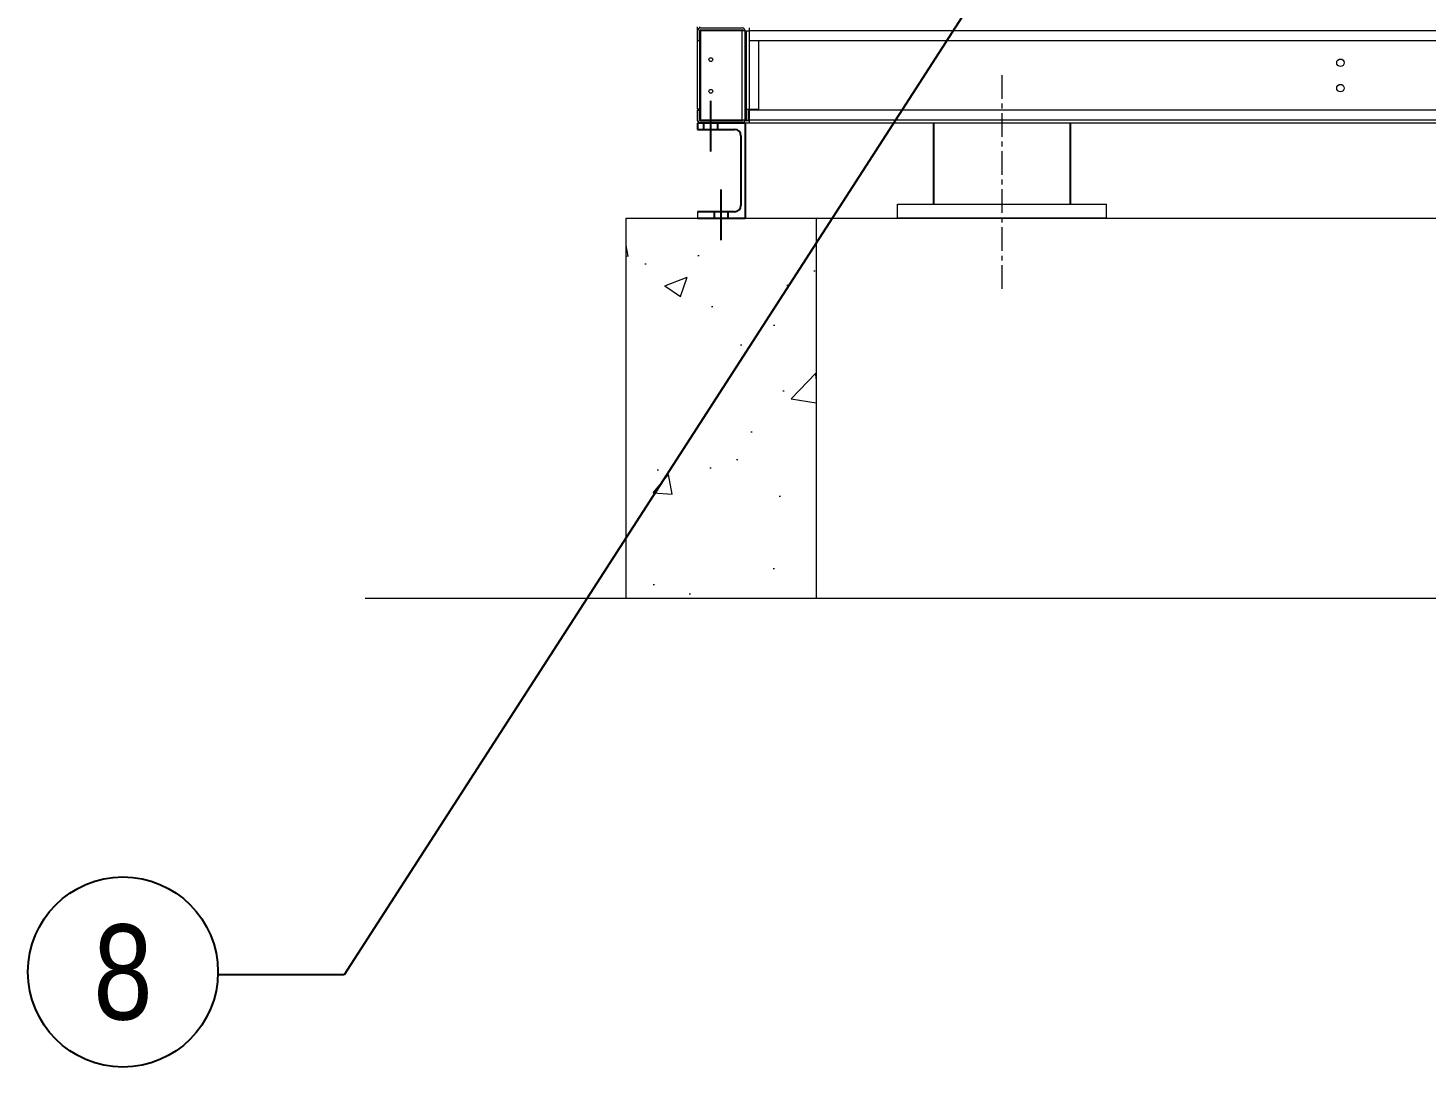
# Model space of a CAD drawing. Header units: millimetres. Extents: x -17070 to 45695, y -291348 to 34705.
# Drawn here: x 33840 to 36047, y 20002 to 21642 of the extents above; entities that cross this region are included whole.
import ezdxf
from ezdxf import colors
from ezdxf.entities.mleader import LeaderData, LeaderLine
from ezdxf.enums import TextEntityAlignment as Align
from ezdxf.math import Vec2, Vec3

# ---------------------------------------------------------------- set-up
doc = ezdxf.new("R2010")
doc.units = ezdxf.units.MM
doc.linetypes.add('CENTER', pattern=[2, 1.25, -0.25, 0.25, -0.25])
doc.linetypes.add('CENTERX2', pattern=[4, 2.5, -0.5, 0.5, -0.5])
for name, color, linetype in [('center', 1, 'CENTER'), ('냉각탑_dim', 1, 'Continuous'), ('냉각탑_text', 3, 'Continuous'), ('냉각탑_기초', 23, 'Continuous')]:
    doc.layers.add(name, color=color, linetype=linetype)
doc.styles.get("Standard").update_dxf_attribs({"font": 'arial.ttf'})

# ---------------------------------------------------------------- blocks, each defined once
blk = doc.blocks.new('2')
at = {"color": 7, "lineweight": 20, "ltscale": 0.003688}
blk.add_line((34897.3, 21637.5), (34897.3, 21644.2), dxfattribs=at)
at = {"color": 7, "lineweight": 20, "ltscale": 0.0085}
for p, q in [((34897.3, 21622.2), (34897.3, 21637.5)), ((34900.5, 21622.2), (34900.5, 21637.5)), ((34979, 21637.5), (34979, 21622.2)), ((34897.3, 21496.9), (34897.3, 21512.2)), ((34900.5, 21496.9), (34900.5, 21512.2)), ((34979, 21514.2), (34994.3, 21514.2)), ((34979, 21512.2), (34979, 21496.9))]:
    blk.add_line(p, q, dxfattribs=at)
at = {"color": 7, "lineweight": 20, "ltscale": 0.001198}
blk.add_line((34900.8, 21642), (34900.8, 21644.2), dxfattribs=at)
at = {"color": 7, "lineweight": 20, "ltscale": 0.069}
blk.add_line((34900.8, 21514.2), (34900.8, 21638.4), dxfattribs=at)
at = {"color": 7, "lineweight": 20, "ltscale": 0.036444}
for p, q in [((34902, 21642.2), (34967.6, 21642.2)), ((34902, 21639), (34967.6, 21639)), ((34967.6, 21637.5), (34902, 21637.5)), ((34967.6, 21496.9), (34902, 21496.9)), ((34902, 21496.9), (34967.6, 21496.9)), ((34902, 21495.4), (34967.6, 21495.4)), ((34902, 21492.2), (34967.6, 21492.2))]:
    blk.add_line(p, q, dxfattribs=at)
at = {"color": 7, "lineweight": 20, "ltscale": 0.078111}
for p, q in [((34902, 21637.5), (34902, 21496.9)), ((34967.6, 21496.9), (34967.6, 21637.5)), ((34972.3, 21496.9), (34972.3, 21637.5))]:
    blk.add_line(p, q, dxfattribs=at)
at = {"color": 7, "lineweight": 20, "ltscale": 0.000834306}
blk.add_line((34935.8, 21639), (34935.8, 21637.5), dxfattribs=at)
at = {"color": 7, "lineweight": 20, "ltscale": 0.000833331}
for p, q in [((34939.3, 21639), (34939.3, 21637.5)), ((34941.3, 21639), (34941.3, 21637.5)), ((34944.8, 21639), (34944.8, 21637.5)), ((34961.3, 21637.5), (34961.3, 21639))]:
    blk.add_line(p, q, dxfattribs=at)
at = {"color": 7, "lineweight": 20, "ltscale": 0.002611}
for p, q in [((34972.3, 21637.5), (34967.6, 21637.5)), ((34974.3, 21637.5), (34979, 21637.5)), ((34979, 21642.2), (34979, 21637.5)), ((34974.3, 21514.2), (34979, 21514.2)), ((34972.3, 21496.9), (34967.6, 21496.9)), ((34979, 21496.9), (34979, 21492.2))]:
    blk.add_line(p, q, dxfattribs=at)
at = {"color": 7, "lineweight": 20, "ltscale": 0.0685}
blk.add_line((34974.3, 21637.5), (34974.3, 21514.2), dxfattribs=at)
at = {"color": 7, "lineweight": 20}
for p, q in [((37815.6, 21637.5), (34979, 21637.5)), ((34979, 21622.2), (37815.6, 21622.2)), ((37815.6, 21512.2), (34979, 21512.2)), ((37815.6, 21496.9), (34979, 21496.9)), ((37815.6, 21492.2), (34979, 21492.2))]:
    blk.add_line(p, q, dxfattribs=at)
at = {"color": 7, "lineweight": 20, "ltscale": 0.001778}
for p, q in [((34897.3, 21622.2), (34900.5, 21622.2)), ((34897.3, 21512.2), (34900.5, 21512.2)), ((34974.3, 21496.9), (34977.5, 21496.9))]:
    blk.add_line(p, q, dxfattribs=at)
at = {"color": 7, "lineweight": 20, "ltscale": 0.06}
for p, q in [((34897.3, 21514.2), (34897.3, 21622.2)), ((34979, 21622.2), (34979, 21514.2)), ((34994.3, 21514.2), (34994.3, 21622.2))]:
    blk.add_line(p, q, dxfattribs=at)
at = {"color": 1, "linetype": 'CENTERX2', "ltscale": 50}
for p, q in [((34918.3, 21447.2), (34918.3, 21527.2)), ((34934.8, 21307.2), (34934.8, 21387.2))]:
    blk.add_line(p, q, dxfattribs=at)
at = {"color": 7, "lineweight": 20, "ltscale": 0.001944}
for p, q in [((34900.8, 21514.2), (34897.3, 21514.2)), ((34935.8, 21495.7), (34939.3, 21495.7))]:
    blk.add_line(p, q, dxfattribs=at)
at = {"color": 7, "lineweight": 20, "ltscale": 0.001111}
for p, q in [((34897.3, 21514.2), (34899.3, 21514.2)), ((34974.3, 21512.2), (34972.3, 21512.2)), ((34979, 21514.2), (34979, 21512.2)), ((34941.3, 21495.7), (34943.3, 21495.7))]:
    blk.add_line(p, q, dxfattribs=at)
at = {"color": 7, "lineweight": 20, "ltscale": 0.000833333}
for p, q in [((34899.3, 21514.2), (34900.8, 21514.2)), ((34937.3, 21495.7), (34935.8, 21495.7)), ((34944.8, 21495.7), (34943.3, 21495.7)), ((34967.6, 21496.9), (34969.1, 21496.9)), ((34979, 21496.9), (34977.5, 21496.9))]:
    blk.add_line(p, q, dxfattribs=at)
at = {"color": 7, "lineweight": 20, "ltscale": 0.010111}
blk.add_line((34900.8, 21496), (34900.8, 21514.2), dxfattribs=at)
at = {"color": 7, "lineweight": 20, "ltscale": 0.009611}
for p, q in [((34974.3, 21514.2), (34974.3, 21496.9)), ((34977.5, 21496.9), (34977.5, 21514.2))]:
    blk.add_line(p, q, dxfattribs=at)
at = {"color": 7, "lineweight": 20, "ltscale": 0.0006325}
blk.add_line((34897.3, 21495.7), (34897.3, 21496.8), dxfattribs=at)
at = {"color": 7, "lineweight": 25, "ltscale": 0.008333}
blk.add_line((34897.3, 21492.2), (34897.3, 21482.2), dxfattribs=at)
at = {"color": 7, "lineweight": 25, "ltscale": 0.125}
for p, q in [((34972.3, 21492.2), (34897.3, 21492.2)), ((34897.3, 21342.2), (34972.3, 21342.2))]:
    blk.add_line(p, q, dxfattribs=at)
at = {"color": 7, "lineweight": 25, "ltscale": 0.05125}
for p, q in [((34897.3, 21482.2), (34955.8, 21482.2)), ((34955.8, 21352.2), (34897.3, 21352.2))]:
    blk.add_line(p, q, dxfattribs=at)
at = {"color": 7, "lineweight": 20, "ltscale": 0.00066576}
blk.add_line((34900.8, 21492.2), (34902, 21492.2), dxfattribs=at)
at = {"color": 7, "lineweight": 20, "ltscale": 0.019278}
for p, q in [((34901.1, 21495.7), (34935.8, 21495.7)), ((34935.8, 21495.7), (34901.1, 21495.7))]:
    blk.add_line(p, q, dxfattribs=at)
for p, q in [((34907.3, 21482.2), (34907.3, 21492.2)), ((34929.3, 21482.2), (34929.3, 21492.2)), ((34923.8, 21342.2), (34923.8, 21352.2)), ((34945.8, 21342.2), (34945.8, 21352.2))]:
    blk.add_line(p, q)
at = {"color": 7, "lineweight": 20, "ltscale": 0.000666669}
for p, q in [((34935.8, 21496.9), (34935.8, 21495.7)), ((34944.8, 21496.9), (34944.8, 21495.7))]:
    blk.add_line(p, q, dxfattribs=at)
at = {"color": 7, "lineweight": 20, "ltscale": 0.000667645}
for p, q in [((34939.3, 21496.9), (34939.3, 21495.7)), ((34943.3, 21495.7), (34943.3, 21496.9))]:
    blk.add_line(p, q, dxfattribs=at)
at = {"color": 7, "lineweight": 20, "ltscale": 0.00066667}
blk.add_line((34941.3, 21496.9), (34941.3, 21495.7), dxfattribs=at)
at = {"color": 7, "lineweight": 20, "ltscale": 0.013167}
blk.add_line((34968.5, 21495.7), (34944.8, 21495.7), dxfattribs=at)
at = {"color": 7, "lineweight": 20, "ltscale": 0.000166667}
blk.add_line((34944.8, 21495.7), (34944.8, 21495.4), dxfattribs=at)
at = {"color": 7, "lineweight": 20, "ltscale": 0.006332}
blk.add_line((34979, 21492.2), (34967.6, 21492.2), dxfattribs=at)
at = {"color": 7, "lineweight": 20, "ltscale": 0.003809}
blk.add_line((34979, 21495.7), (34972.1, 21495.7), dxfattribs=at)
at = {"ltscale": 25}
blk.add_line((34972.3, 21492.2), (34972.3, 21342.2), dxfattribs=at)
at = {"color": 0, "ltscale": 30}
for p, q in [((35269.6, 21492.2), (35269.6, 21364.3)), ((35485.6, 21492.2), (35485.6, 21364.3))]:
    blk.add_line(p, q, dxfattribs=at)
at = {"color": 7, "lineweight": 25, "ltscale": 0.091667}
blk.add_line((34965.8, 21472.2), (34965.8, 21362.2), dxfattribs=at)
at = {"color": 7, "lineweight": 15, "ltscale": 0.0625}
blk.add_line((34897.3, 21352.2), (34897.3, 21342.2), dxfattribs=at)
at = {"color": 7, "lineweight": 15}
for p, q in [((35213.1, 21364.3), (35543.1, 21364.3)), ((35213.1, 21342.3), (35213.1, 21364.3)), ((35543.1, 21342.3), (35543.1, 21364.3)), ((35213.1, 21342.3), (35543.1, 21342.3))]:
    blk.add_line(p, q, dxfattribs=at)
at = {"lineweight": 5}
blk.add_line((34972.3, 21342.2), (37822.3, 21342.2), dxfattribs=at)
at = {"color": 7, "lineweight": 20}
for centre, radius in [((34918.3, 21592.2), 3), ((35912.3, 21587.2), 6), ((34918.3, 21542.2), 3), ((35912.3, 21547.2), 6)]:
    blk.add_circle(centre, radius, dxfattribs=at)
for centre, radius, start, end in [((34902, 21637.5), 4.7, 90, 180), ((34902, 21637.5), 1.5, 90, 180), ((34967.6, 21637.5), 4.7, 0, 90), ((34967.6, 21637.5), 1.5, 0, 90), ((34902, 21496.9), 4.7, 180, 270), ((34900.8, 21495.7), 3.5, 180, 270), ((34902, 21496.9), 1.5, 180, 270), ((34935.8, 21495.7), 3.5, 270, 270.9142), ((34935.8, 21495.7), 1.5, 348.463, 0), ((34935.8, 21495.7), 3.5, 355.0829, 0), ((34967.6, 21496.9), 1.5, 270, 0), ((34967.6, 21496.9), 4.7, 270, 0)]:
    blk.add_arc(centre, radius, start, end, dxfattribs=at)
at = {"color": 7, "lineweight": 25}
for centre, start, end in [((34955.8, 21472.2), 0, 90), ((34955.8, 21362.2), 270, 0)]:
    blk.add_arc(centre, 10, start, end, dxfattribs=at)
at = {"layer": 'center', "lineweight": 20, "ltscale": 30}
blk.add_line((35378.1, 21230.3), (35378.1, 21574.5), dxfattribs=at)

msp = doc.modelspace()

# ---------------------------------------------------------------- hatches: boundary and pattern name
at = {"layer": '냉각탑_기초', "lineweight": 20, "ltscale": 30}
h = msp.add_hatch(dxfattribs=at)
h.set_pattern_fill('AR-CONC', color=256, scale=50, style=0)
h.set_pattern_definition([(50, (20156.27, 4800.85), (358.63, -31.376), [37.5, -412.5]), (355, (20156.27, 4800.85), (-69.3757, 376.096), [30, -330]), (100.4514, (20186.15, 4798.24), (289.2547, 344.72), [31.87, -350.571]), (46.1842, (20156.27, 4900.85), (533.6205, -82.7595), [56.25, -618.75]), (96.6356, (20200.73, 4893.95), (467.331, 487.059), [47.805, -525.856]), (351.1842, (20156.27, 4900.85), (467.331, 487.059), [45, -495]), (21, (20206.27, 4875.85), (298.4535, -201.3094), [37.5, -412.5]), (326, (20206.27, 4875.85), (121.6577, 362.575), [30, -330]), (71.4514, (20231.14, 4859.07), (420.1113, 161.265), [31.87, -350.571]), (37.5, (20156.27, 4800.85), (6.0799, 166.4469), [0, -326, 0, -335, 0, -331.25]), (7.5, (20156.27, 4800.85), (131.5348, 197.2059), [0, -191, 0, -318.5, 0, -126.25]), (327.5, (20044.77, 4800.85), (266.9112, -11.2774), [0, -125, 0, -390, 0, -517.5]), (317.5, (19994.77, 4800.85), (291.593, 50.0525), [0, -162.5, 0, -259, 0, -367.5])])
h.paths.add_polyline_path([(35084.8, 21342.2), (34784.8, 21342.2), (34784.8, 20742.2), (35084.8, 20742.2)])

# ---------------------------------------------------------------- linework, layer by layer
at = {"layer": '냉각탑_dim', "linetype": 'ByBlock', "lineweight": -3}
msp.add_circle((33990.2, 20152.4), 150, dxfattribs=at)
at = {"layer": '냉각탑_기초', "lineweight": 20, "ltscale": 30}
msp.add_line((34372.7, 20742.2), (38511.2, 20742.2), dxfattribs=at)
msp.add_lwpolyline([(34784.8, 20742.2), (34784.8, 21342.2), (35084.8, 21342.2), (35084.8, 20742.2)], dxfattribs=at)

# ---------------------------------------------------------------- block references
msp.add_blockref('2', (0, 0))

# ---------------------------------------------------------------- texts
at = {"layer": '냉각탑_text', "width": 0.8}
msp.add_text('8', height=150, dxfattribs=at).set_placement((33990.2, 20152.4), align=Align.MIDDLE_CENTER)

# ---------------------------------------------------------------- leaders
at = {"layer": '냉각탑_dim', "lineweight": -3}
ml = msp.add_multileader_mtext('Standard', dxfattribs=at)
ml.set_content('')
ml.set_leader_properties(color=256)
ml.build(insert=Vec2(0, 0))
ml.multileader.update_dxf_attribs({"text_right_attachment_type": 6, "dogleg_length": 5, "arrow_head_size": 199.5, "scale": 30})
ctx = ml.context
ctx.base_point, ctx.scale, ctx.char_height, ctx.arrow_head_size, ctx.landing_gap_size, ctx.plane_origin = Vec3(34140.1, 20147.7), 30, 7.18, 199.5, 3.59, Vec3(35645.1, 20473.4)
ctx.right_attachment, ctx.text_align_type = 6, 2
notes = []
notes.append((ctx, [(0, (1, 1, 0), (34339.6, 20147.7), (-1, 0), 199.5, [(0, [(35515, 21970.4)], 0, [])])]))
ctx.mtext, ml.multileader.dxf.content_type = None, 0
for ctx, leaders in notes:
    for number, flags, end, landing, length, lines in leaders:
        leader = LeaderData()
        leader.index, (leader.has_last_leader_line, leader.has_dogleg_vector, leader.attachment_direction) = number, flags
        leader.last_leader_point, leader.dogleg_vector, leader.dogleg_length = Vec3(end), Vec3(landing), length
        for number, points, colour, breaks in lines:
            line = LeaderLine()
            line.index, line.vertices, line.color, line.breaks = number, Vec3.list(points), colors.encode_raw_color(colour), breaks
            leader.lines.append(line)
        ctx.leaders.append(leader)

doc.saveas('drawing.dxf')
